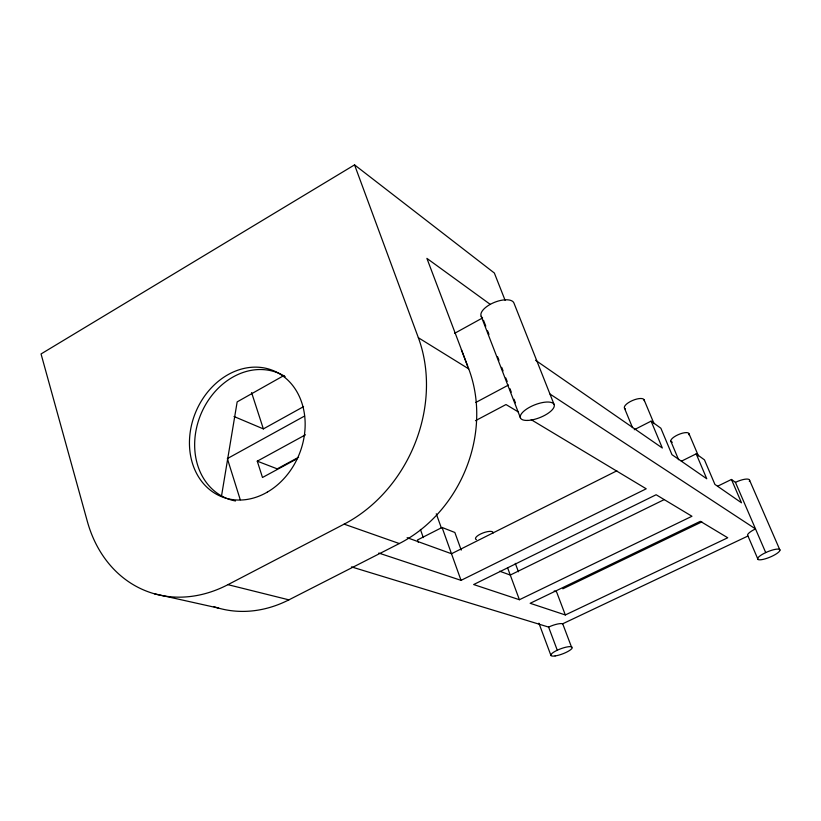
<?xml version="1.0" encoding="UTF-8"?>
<svg xmlns="http://www.w3.org/2000/svg" width="821" height="821" viewBox="0 0 821 821"><rect width="100%" height="100%" fill="white"/><g stroke="black" fill="none" stroke-linecap="round" stroke-linejoin="round"><path stroke-width="1.23" d="M221.537 495.874L237.166 401.88L283.933 375.525M505.11 300.332L494.355 273.024L354.549 164.877L41.05 353.954L87.324 521.376A134.603 108.906 -69.2 0 0 227.94 584.665L288.9 599.853L399.314 543.543A129.646 110.096 -65.1 0 0 468.729 368.886L426.899 258.379L490.24 304.365M234.016 416.514L263.367 428.901L303.565 406.641M304.591 416.031L227.355 458.6L240.255 499.753M454.598 333.347L482.584 317.922A17.672 7.851 -21.8 0 1 492.323 303.298A17.672 7.851 -21.8 0 1 513.936 303.031L554.124 404.568M297.438 458.549L262.494 477.483L257.271 461.166L305.484 434.812M298.608 457.246L277.2 468.853L257.271 461.166M475.8 402.464L508.527 385.018M475.472 420.691L506.003 404.548L518.051 411.783M227.94 584.665L344.143 524.137A138.174 114.93 -65.2 0 0 418.361 337.729L354.549 164.877M461.228 550.121L454.855 532.48L442.078 527.462L417.489 539.972L418.32 542.353M634.253 429.722L651.115 421.142L660.874 428.234L671.958 454.67L706.748 478.756L696.177 453.859L681.358 461.217M616.858 470.813L451.499 553.744L407.113 537.663M378.768 553.056L461.033 580.355L646.219 488.793L531.197 419.685M664.24 499.589L510.282 575.059L499.65 571.2M717.687 486.176L731.449 479.464L735.442 482.358L765.716 552.595M519.406 599.73L691.959 516.265L656.133 494.745L473.655 584.542L519.406 599.73L507.696 568.091M562.837 588.811L701.852 521.889M565.33 614.96L727.734 537.765L700.354 521.314L530.171 603.291L565.33 614.96L556.556 591.838L554.196 590.976M351.45 566.89L548.613 627.09A11.33 2.873 -20.6 0 1 562.703 623.775L747.972 536.01A11.976 3.11 -22.7 0 1 755.515 528.919L550.101 394.111M154.481 593.819L218.643 608.135M344.143 524.137L399.314 543.543M418.361 337.729L468.729 368.886M535.579 360.286L662.321 448.009L651.115 421.142M696.177 453.859L704.459 459.863L714.906 484.4L741.496 502.801L731.449 479.464M749.635 480.357L779.95 550.111A12.038 2.945 -22.6 0 1 763.253 559.358A12.038 2.945 -22.6 0 1 763.13 553.908A12.038 2.945 -22.6 0 1 779.95 550.111M747.972 536.01L758.04 559.501M689.055 433.868L698.435 455.932M670.798 441.123L678.608 459.729M644.023 399.683L654.05 423.677M624.494 408.211L632.509 427.649M483.497 320.272L485.775 326.163M487.592 330.873L488.957 334.404M497.608 356.766L498.973 360.296M501.703 367.367L503.068 370.897M505.798 377.958L507.162 381.488M509.903 388.579L511.278 392.14M514.028 399.252L515.403 402.803M481.188 316.301L520.493 418.033M461.33 349.613L467.642 366.269M562.703 623.775L571.406 646.794M548.613 627.09L557.274 650.222M538.904 623.18L550.963 655.538M515.301 563.36L518.431 571.775M442.078 527.462L461.033 580.355M436.269 513.772L441.288 527.79M420.403 529.422L423.297 537.611M251.585 392.582L263.367 428.901M672.358 442.242A9.842 3.243 -23 0 1 678.095 434.73A9.842 3.243 -23 0 1 688.901 434.832M625.325 408.93A10.663 3.828 -22.8 0 1 632.386 400.556A10.663 3.828 -22.8 0 1 644.157 400.71M476.396 539.654A9.359 2.997 -20.2 0 1 482.594 533.106A9.359 2.997 -20.2 0 1 493.144 533.014M735.442 482.358A11.843 3.428 -23 0 1 746.176 479.084A11.843 3.428 -23 0 1 749.337 481.434M288.9 599.853A126.496 104.657 -69.3 0 1 213.86 606.647M235.514 500.974A67.774 55.695 -67.4 0 1 227.284 498.634M226.165 498.183A67.774 55.695 -67.4 0 1 202.818 409.925A67.774 55.695 -67.4 0 1 285.185 376.634M527.185 420.444A18.113 6.866 -21.5 0 0 554.216 406.436A18.113 6.866 -21.5 0 0 530.438 406.805A18.113 6.866 -21.5 0 0 527.185 420.444M555.109 655.948A11.391 2.72 -20.6 0 0 572.186 648.005A11.391 2.72 -20.6 0 0 557.367 650.181A11.391 2.72 -20.6 0 0 555.109 655.948M267.246 492.159A68.122 55.879 -67.4 0 0 284.364 377.106A68.122 55.879 -67.4 0 0 190.298 431.538A68.122 55.879 -67.4 0 0 267.246 492.159"/></g></svg>
